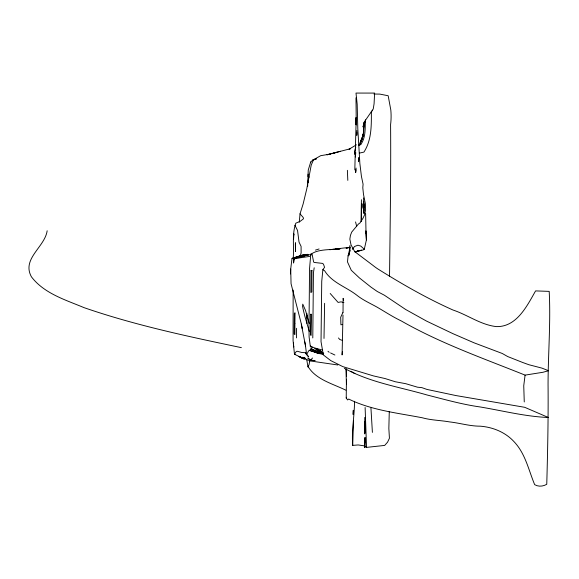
<?xml version="1.0" encoding="UTF-8"?>
<svg xmlns="http://www.w3.org/2000/svg" width="579" height="579" viewBox="0 0 579 579"><rect width="100%" height="100%" fill="white"/><g stroke="black" fill="none" stroke-linecap="round" stroke-linejoin="round"><path stroke-width="0.87" d="M343.029 312.79L343.123 298.337L343.593 300.487M363.612 197.895L363.887 213.427L363.858 203.67L363.923 210.59M364.719 427.881L364.727 424.089L364.734 432.824L364.77 417.43M389.276 411.445L388.849 428.489L389.428 438.216L387.575 442.153L384.688 445.41L366.536 447.393L364.524 446.597L364.423 445.497L363.952 445.823L358.249 444.947L352.712 445.381C351.46 430.646 354.5 416.019 354.522 401.29M361.144 221.149L361.419 199.719M361.94 207.369L361.947 203.707L361.947 208.375M355.976 97.771L356.273 124.594L356.201 117.421L356.244 119.679M361.318 221.489L361.426 204.134M293.14 290.065L293.075 340.828L293.654 345.294M312.783 337.941L313.442 272.796L314.187 267.773M293.3 257.344C294.074 246.068 291.917 234.017 295.811 223.197L300.204 221.323L303.497 218.768L303.208 217.48L300.023 213.825L303.135 203.953L306.769 188.906L311.198 165.225L313.362 160.057L312.631 160.593L312.732 160.238L316.467 158.682L312.573 160.274L310.713 162.019L308.238 170.117L307.992 176.544M296.499 337.897L296.586 328.3M324.616 303.316L324.001 338.447M306.935 323.429L306.964 313.637M356.838 132.526L356.794 135.377L356.874 130.514M307.775 182.964L308.115 174.134M364.944 437.615L364.77 446.988M365.407 119.86C365.06 128.198 365.928 137.317 360.804 144.489L358.777 145.662M349.926 245.503L349.796 251.112L348.797 255.426L350.056 250.157M361.405 208.664L361.434 207.492M307.702 186.177L307.746 184.578M363.677 122.857L373.231 109.004L374.07 103.822L374.627 93.081L355.998 93.067L357.185 104.285L357.808 128.712L359.856 163.408L361.426 176.378L363.084 184.187L362.794 187.77L363.474 194.283L365.371 203.67L365.602 209.887L364.604 214.809L362.997 218.24L359.957 222.973L358.444 224.022L351.735 232.056L350.44 235.356L349.846 239.12L351.033 244.903L354.746 251.648L372.876 265.334A288.943 97.178 88.1 0 0 377.747 268.888C402.014 284.072 426.81 298.359 453.031 310.033C467.709 314.904 480.708 324.848 496.326 326.599C516.634 327.186 526.97 306.052 535.582 290.904L549.196 291.375C550.824 322.416 548.089 353.66 548.06 384.731C548.371 417.922 547.676 451.084 546.757 484.297C543.08 486.461 538.405 486.932 534.663 484.652C528.504 469.837 525.392 453.473 513.848 441.48C505.163 432.122 492.729 427.107 480.143 426.173C469.837 426.209 459.798 423.025 449.521 421.903C440.453 420.296 431.297 420.289 422.388 417.792C397.411 412.965 371.544 410.258 348.674 399.04L347.617 399.944L346.22 398.026L346.445 379.259L346.437 384.195L345.931 369.192M358.727 157.416L358.611 161.707L358.712 158.176M364.705 447.06L364.821 442.479M364.828 442.74L364.951 438.289L364.698 447.277M364.922 442.269L365.06 437.5M353.284 410.439L353.161 414.542L353.299 410.272M343 315.07L342.088 354.949L342.392 351.641M352.712 445.381L353.501 421.049M307.934 182.913L308.701 176.255L308.875 177.739M311.502 347.284L310.431 346.778L310.337 346.01L314.332 347.834L322.698 350.165M307.073 254.398L302.969 254.869L292.084 258.473L297.867 256.671L291.961 258.618L290.716 269.025L291.056 283.688L301.63 325.101M354.804 169.908L356.223 117.725L356.23 124.948L356.244 120.041L356.288 122.292M290.484 273.932L290.716 269.025M363.54 129.283L363.511 129.855L363.815 124.919L364.886 121.59L363.684 125.361L363.54 129.283L363.815 124.919L363.684 125.361M311.524 254.847C301.312 253.841 284.18 262.048 297.83 257.156L294.118 258.574L294.038 259.349L295.362 258.516L309.714 256.41M364.09 123.812C363.764 130.601 363.721 139.018 359.487 144.323M293.567 239.228L293.9 233.865L293.799 235.154M306.819 318.189L306.986 315.497M299.278 222.198L300.023 213.825M349.969 247.95L348.088 255.911L347.487 261.932L351.272 270.263L359.313 277.826L370.893 287.054L377.276 291.498L384.362 295.21L405.691 309.512L426.542 321.099L452.908 333.649L474.085 342.826L502.29 353.487L507.631 356.526L522.627 362.461L528.83 364.712L541.951 368.121L548.508 370.705L542.986 372.268L525.081 375.12C483.212 358.3 440.424 343.325 401.095 320.838C392.772 316.894 385.086 311.799 377.153 307.196C370.111 303.251 362.982 300.183 356.628 295.058C346.112 286.902 331.897 282.653 324.667 270.813L322.872 269.64L324.566 267.353L323.458 264.125L322.46 263.38L314.129 262.439L313.601 261.874L312.139 254.333L310.814 253.935L309.555 268.627L308.991 327.171L309.106 336.942L310.322 346.408M356.078 168.055L355.665 172.528L355.933 169.799M355.311 157.039L355.781 152.668M322.872 269.64L321.736 281.387L321.027 341.653L323.328 354.913L330.761 360.608L342.804 366.616L373.462 375.909L385.136 378.565L395.291 381.749L405.785 383.703L417.517 387.199L421.896 387.648L426.918 389.414L455.905 395.558L524.683 407.298L548.393 417.502C525.276 416.569 502.637 410.706 479.861 406.914C461.912 404.388 444.571 399.416 427.012 394.979C399.177 386.888 369.938 382.458 344.324 368.244M294.06 259.001L293.575 263.032L293.958 258.654L297.432 257.206L293.799 258.719M525.081 375.12L523.742 385.773L524.263 401.935M363.076 134.256L362.063 139.445M363.069 134.625L362.447 138.113L361.846 139.734L363.272 134.885L360.124 143.758M355.607 251.735L363.04 250.012L364.3 249.267L366.391 239.945L365.914 231.028L366.391 239.945M47.16 230.768C44.836 247.11 21.481 258.777 31.411 276.805C44.127 293.546 65.47 299.857 84.071 307.652C135.291 325.34 188.428 336.544 241.378 347.646M309.779 360.789L309.005 364.857L307.97 366.384C315.7 379.549 332.722 383.711 345.815 390.181M346.22 398.026L346.474 397.266M355.781 147.08L354.493 151.604L354.616 154.376M300.24 256.374L301.116 252.871L301.094 246.408L299.025 242.08L297.548 230.456L294.914 225.296M363.793 125.245L365.204 121.402M348.088 255.911L348.515 254.948M342.819 312.638L340.684 317.299L340.915 324.805L342.507 324.515M312.457 347.726C310.945 348.551 310.496 350.65 309.135 350.433C307.717 351.243 306.776 356.91 305.437 352.705L301.71 352.473L297.063 351.207L295.731 352.119L294.472 354.232L293.314 342.992M312.566 357.996L310.482 360.196L307.854 358.017L310.662 360.189L314.954 360.608L310.662 360.189M352.387 249.332L354.536 246.48L357.967 245.199L360.811 246.097L364.3 249.267M372.029 110.994L372.63 110.205M361.39 249.962L360.949 250.193M356.411 144.815L349.043 149.23L350.367 148.738L326.983 154.803L340.517 151.314L339.33 151.647M313.203 159.913L320.737 155.671L330.283 154.065M316.474 158.682L312.573 160.274M297.794 257.836L302.477 256.041L304.916 255.918M308.397 255.107L300.429 255.766L296.918 257.054L300.494 255.752L307.963 255.165M355.397 251.995L358.321 250.96L355.231 251.887M299.162 257.271L303.056 255.925L304.764 255.875L302.477 256.041L298.648 257.481L304.503 255.867M360.37 250.374L356.432 251.648L360.196 250.439M293.039 258.256L304.127 255.122L301 255.643M355.405 251.836L357.974 251.076L354.934 251.843M298.113 256.663L292.243 258.35M332.107 153.601L336.985 152.263M349.984 247.269L346.083 248.261L349.991 247.276L329.683 249.687L339.967 248.832M359.421 153.109L363.93 152.089C371.74 140.075 371.421 125.23 371.349 111.457M307.102 255.238L298.923 257.358L302.824 255.954L304.626 255.896M360.804 144.309L358.85 144.576M307.746 254.319L302.969 254.869M300.429 255.766L304.619 255.426L300.87 255.708M334.011 249.346C326.527 249.701 316.438 249.99 311.184 254.181M373.954 94.03L379.875 94.109L388.176 95.752L390.825 110.09A67.302 67.273 -83.9 0 1 390.586 124.666C391.028 175.184 390.101 225.933 389.537 276.559M323.01 353.002L321.446 352.929L322.452 353.226M295.138 354.167L294.472 354.232L304.757 359.212M323.444 353.342L320.18 353.038L311.336 349.057L320.18 353.038L323.704 353.371M305.574 358.43L302.245 358.104L305.278 358.415M323.48 354.131L319.362 353.617L314.672 352.054L319.29 353.458L323.523 354.015M337.781 364.98L309.258 360.797M309.352 360.42L310.482 360.601M342.544 340.474L339.735 339.468L338.462 337.962M305.227 358.343L301.977 357.764L305.053 358.343M305.821 358.488L301.789 357.236L305.596 358.821M305.792 359.472L308.759 360.261M309.946 350.642L319.159 353.479L309.295 350.201M330.573 352.958L334.886 355.021M343.904 302.593L341.06 301.84L338.107 302.426L330.196 293.488M318.899 352.177L315.135 350.773L319.753 352.582M310.662 349.05L319.854 352.705M303.157 358.582L298.8 356.367L303.714 358.799M310.887 349.057L320.021 352.872M315.671 350.99L311.111 349.057L315.483 350.91M314.607 348.674L320.976 351.446M317.893 350.092L320.896 351.41M299.234 356.548L304.127 359.002M318.537 350.15L320.042 350.939M318.87 350.309L321.121 351.504M354.884 373.6L350.983 371.291M318.92 350.411L321.786 352.003M320.94 351.381L315.968 348.58L319.666 350.671M323.183 353.255L317.154 349.506M327.96 351.258L329.169 352.307M306.465 354.449L308.672 356.874L305.437 352.705M309.352 331.666L304.909 316.431A21.698 1.245 74.3 0 1 302.542 306.255L302.766 304.113L305.502 310.395L309.266 323.48M355.571 221.931L356.671 226.346M302.187 327.96L302.368 328.749L301.326 324.139L305.546 346.068L304.771 341.719M307.999 367.064L306.747 359.646M293.676 345.952L293.814 346.98M305.48 345.743L306.581 354.428M310.713 162.019L310.785 162.634M370.944 408.014L372.398 432.39M363.757 201.456L363.909 207.268M366.536 447.393L365.117 407.478M347.378 170.32L347.813 180.38M366.029 233.366L365.624 213.55M346.358 368.765L346.524 376.357M364.625 421.382L364.763 433.924L364.727 429.09M319.072 248.977A688.344 7.469 -19.4 0 1 315.461 250.099M310.619 314.506L310.532 334.973L311.075 335.371L311.603 314.535L310.974 314.093L310.619 314.506M294.906 323.683L294.885 334.575L294.125 334.141L294.335 313.34L295.051 312.798L294.906 323.683M295.362 244.389L295.464 251.467L295.435 242.746L295.362 244.389M311.943 270.436L311.82 292.011L310.829 292.467L310.981 270.292L311.343 270.711L311.943 270.436M363.612 129.841L363.532 134.299L362.946 136.463L363.641 131.23L363.12 135.761L360.102 142.543L363.532 134.299L363.612 129.841M363.699 132.07L363.12 135.761L363.699 132.07M363.409 125.498L363.019 126.931L364.329 122.524L363.409 125.498M357.779 251.17L355.216 251.793L357.779 251.17M339.945 248.76L335.06 249.259L339.967 248.796"/></g></svg>
